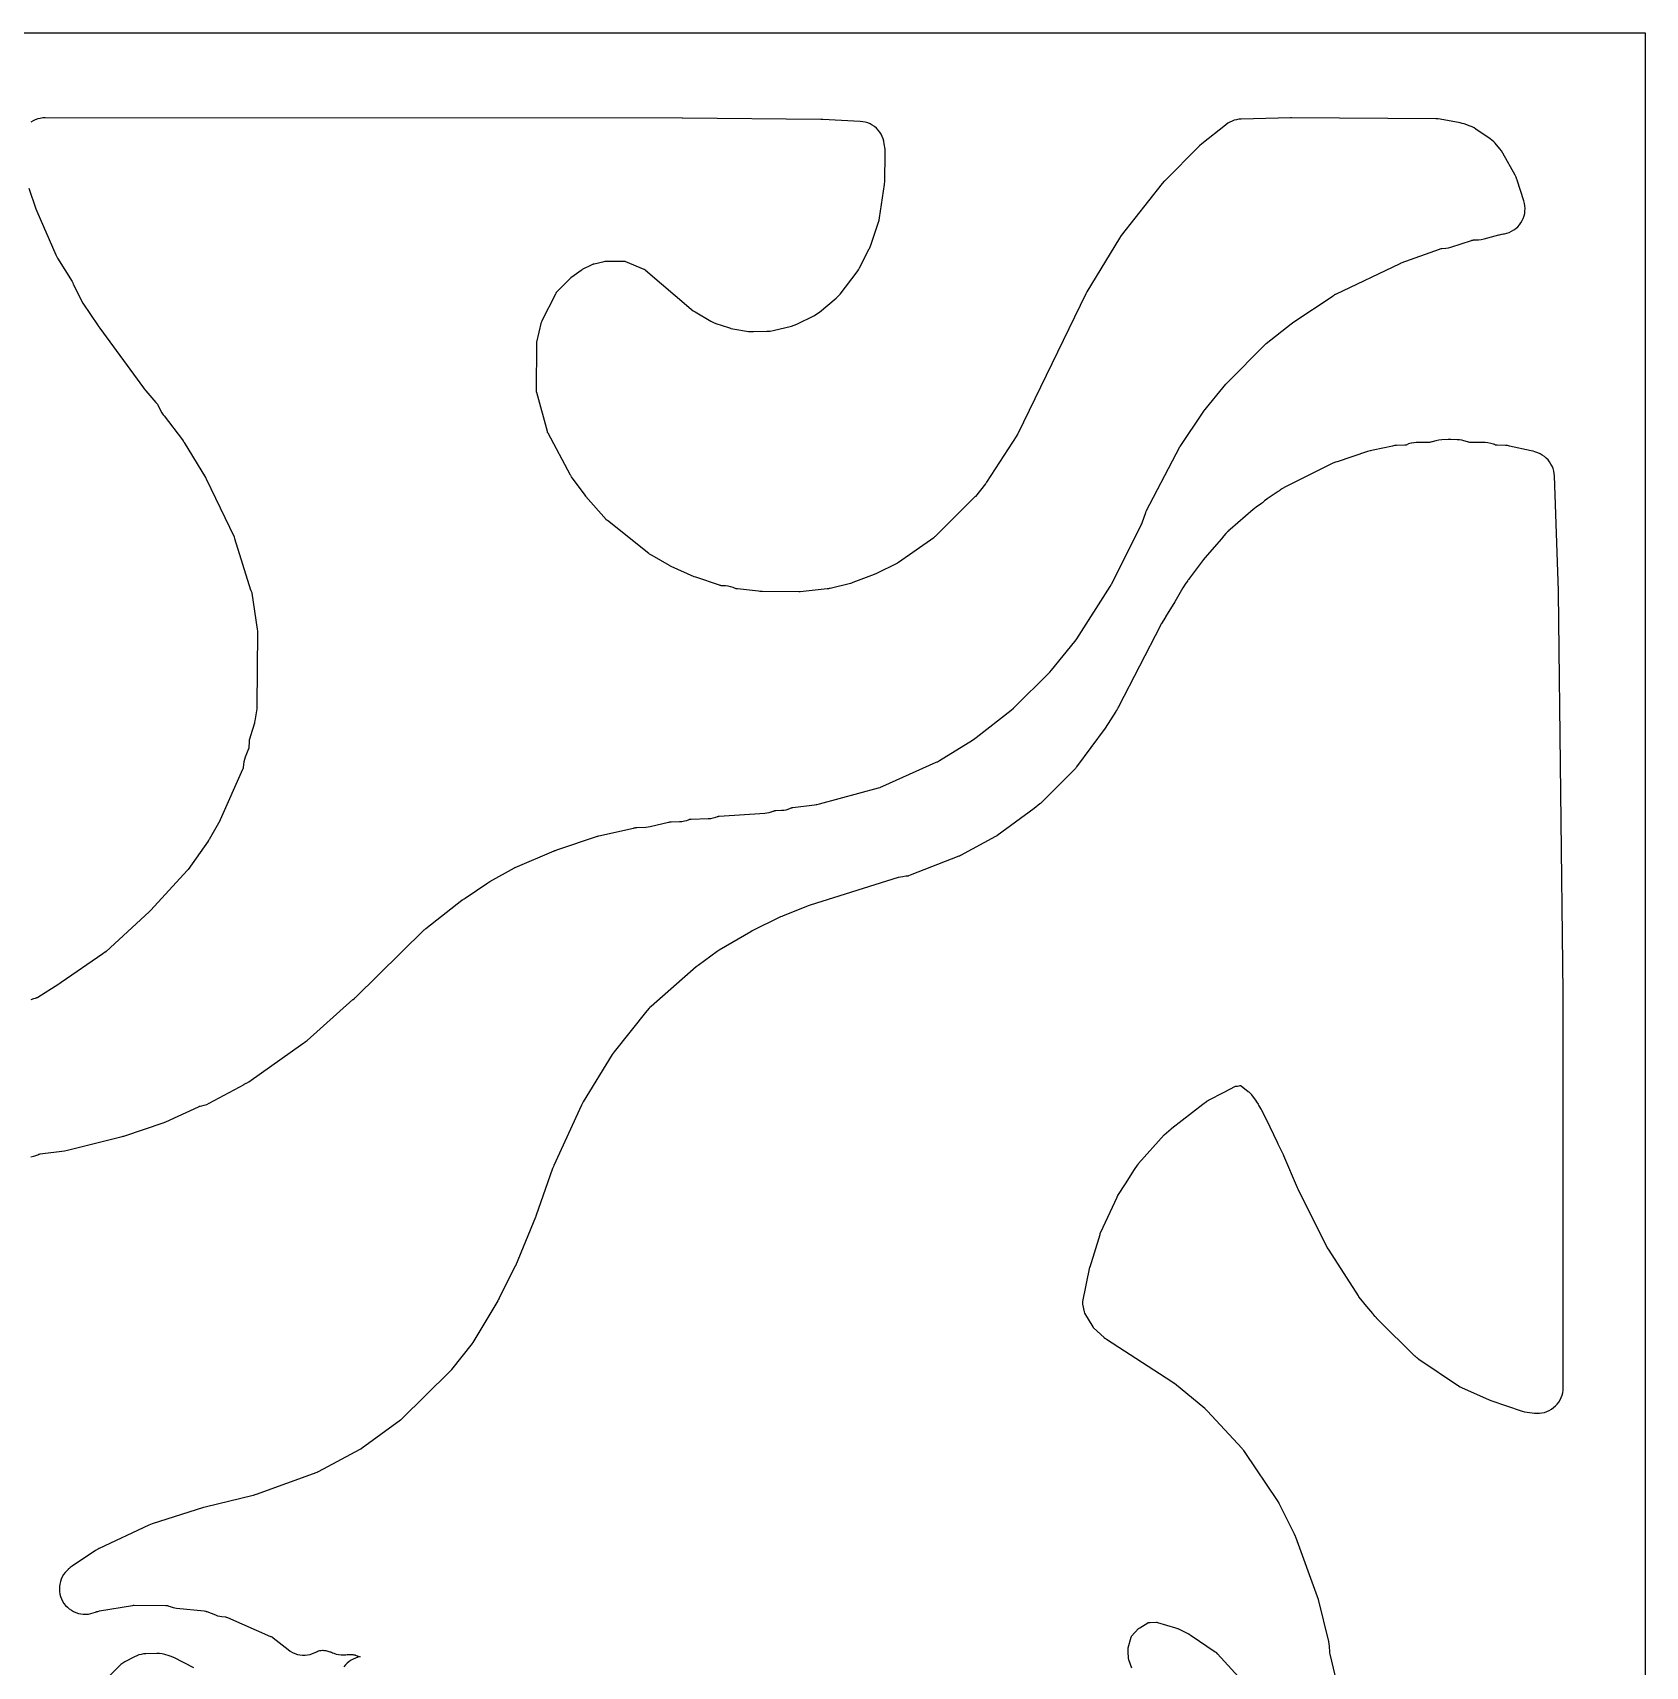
# Model space of a CAD drawing. Header units: millimetres. Extents: x 0 to 300, y 0 to 300.
# Drawn here: x 142.6 to 299.9, y 140.6 to 300 of the extents above; entities that cross this region are included whole.
import ezdxf

# ---------------------------------------------------------------- set-up
doc = ezdxf.new("R2010")
doc.units = ezdxf.units.MM
doc.layers.add('CUT', color=7, linetype='CONTINUOUS')

msp = doc.modelspace()

# ---------------------------------------------------------------- linework, layer by layer
at = {"layer": 'CUT'}
for points in [[(0, 0.05), (0, 299.95), (0, 299.98), (0, 299.99), (0.01, 300), (0.02, 300), (0.05, 300), (299.89, 300), (299.92, 300), (299.93, 300), (299.94, 300), (299.94, 299.99), (299.94, 299.98), (299.94, 299.95), (299.94, 0.05)], [(142.44, 190.33), (142.74, 190.39), (143.03, 190.49), (143.12, 190.53), (143.22, 190.57), (143.25, 190.58), (143.27, 190.58), (143.28, 190.59), (143.29, 190.59), (143.33, 190.6), (145.73, 190.91), (146.01, 190.96), (151.36, 192.3), (151.44, 192.33), (151.51, 192.35), (151.61, 192.38), (155.35, 193.63), (155.61, 193.73), (158.79, 195.2), (158.86, 195.23), (158.87, 195.24), (158.88, 195.25), (158.89, 195.25), (158.9, 195.25), (158.9, 195.26), (158.91, 195.26), (158.92, 195.26), (158.94, 195.26), (159.12, 195.3), (159.13, 195.3), (159.36, 195.36), (159.59, 195.44), (159.82, 195.55), (163.24, 197.39), (163.26, 197.4), (163.44, 197.5), (163.48, 197.52), (163.69, 197.65), (168.98, 201.39), (169.03, 201.42), (169.21, 201.54), (169.38, 201.68), (173.86, 205.66), (173.89, 205.68), (173.97, 205.75), (174, 205.78), (174.02, 205.8), (174.05, 205.82), (174.1, 205.87), (180.82, 212.47), (180.86, 212.51), (180.91, 212.55), (180.93, 212.57), (180.97, 212.6), (184.48, 215.35), (184.53, 215.38), (184.58, 215.41), (184.66, 215.46), (184.71, 215.49), (184.82, 215.56), (187.01, 217.04), (187.02, 217.05), (187.04, 217.06), (187.05, 217.07), (187.07, 217.09), (187.11, 217.11), (187.21, 217.17), (189.63, 218.52), (189.66, 218.54), (189.69, 218.55), (189.7, 218.56), (193.49, 220.17), (193.53, 220.19), (193.56, 220.2), (193.57, 220.2), (193.62, 220.22), (193.75, 220.26), (193.76, 220.27), (197.72, 221.59), (197.75, 221.6), (197.86, 221.63), (201.23, 222.4), (201.29, 222.41), (201.3, 222.41), (201.35, 222.42), (201.38, 222.43), (201.45, 222.44), (201.55, 222.44), (202.44, 222.49), (202.66, 222.52), (202.87, 222.56), (204.64, 222.97), (204.7, 222.98), (204.76, 222.99), (204.84, 223.01), (204.85, 223.01), (204.89, 223.01), (204.91, 223.01), (205.72, 223.03), (205.96, 223.05), (206.2, 223.09), (206.44, 223.15), (206.66, 223.24), (206.67, 223.24), (206.69, 223.25), (206.72, 223.26), (206.74, 223.27), (206.78, 223.28), (206.8, 223.28), (206.85, 223.28), (208.5, 223.32), (208.76, 223.34), (209.01, 223.39), (209.25, 223.46), (209.44, 223.53), (209.49, 223.54), (209.53, 223.55), (209.56, 223.56), (209.59, 223.56), (214.03, 223.85), (214.24, 223.87), (214.45, 223.91), (214.66, 223.97), (214.69, 223.98), (214.76, 224.01), (214.87, 224.05), (214.9, 224.06), (214.96, 224.08), (214.97, 224.09), (215, 224.09), (215, 224.1), (215.01, 224.1), (215.02, 224.1), (215.03, 224.1), (215.05, 224.1), (215.1, 224.11), (215.11, 224.11), (215.67, 224.13), (215.89, 224.15), (216.11, 224.19), (216.33, 224.25), (216.53, 224.33), (216.61, 224.37), (216.62, 224.37), (216.65, 224.38), (216.67, 224.38), (216.7, 224.39), (216.78, 224.39), (218.89, 224.67), (219.05, 224.69), (219.13, 224.7), (219.37, 224.75), (225.12, 226.32), (225.25, 226.36), (225.28, 226.37), (225.31, 226.38), (225.56, 226.47), (230.75, 228.81), (230.84, 228.85), (230.88, 228.87), (231.07, 228.98), (234.29, 230.97), (234.53, 231.14), (234.65, 231.24), (238.07, 233.9), (238.3, 234.1), (241.84, 237.62), (242.02, 237.81), (244.3, 240.6), (244.32, 240.63), (244.48, 240.85), (247.74, 245.98), (247.87, 246.2), (247.89, 246.24), (250.76, 251.99), (250.81, 252.09), (250.89, 252.29), (251.17, 253.09), (251.2, 253.18), (251.24, 253.31), (251.25, 253.33), (254.54, 259.58), (254.56, 259.63), (254.62, 259.72), (256.74, 262.89), (256.8, 262.98), (256.83, 263.02), (256.84, 263.02), (256.85, 263.04), (259.02, 265.72), (259.02, 265.73), (259.04, 265.75), (259.13, 265.85), (262.85, 269.58), (262.96, 269.67), (265.39, 271.6), (265.52, 271.69), (265.53, 271.7), (265.55, 271.72), (269.48, 274.34), (269.53, 274.37), (269.58, 274.4), (269.62, 274.43), (269.66, 274.46), (269.69, 274.48), (269.74, 274.5), (276.02, 277.49), (276.08, 277.52), (276.09, 277.52), (276.12, 277.53), (279.87, 278.88), (279.92, 278.9), (280.01, 278.93), (280.02, 278.93), (280.09, 278.93), (280.47, 278.97), (280.73, 279.01), (280.98, 279.08), (282.99, 279.73), (283.03, 279.75), (283.06, 279.76), (283.08, 279.76), (283.13, 279.77), (283.18, 279.78), (283.19, 279.78), (283.65, 279.79), (283.94, 279.82), (284.22, 279.88), (285.66, 280.26), (285.7, 280.27), (285.94, 280.33), (285.96, 280.33), (286.12, 280.36), (286.2, 280.37), (286.44, 280.43), (286.67, 280.51), (286.9, 280.62), (287.11, 280.75), (287.31, 280.9), (287.49, 281.06), (287.65, 281.25), (287.8, 281.45), (287.92, 281.66), (288.03, 281.88), (288.11, 282.12), (288.17, 282.36), (288.2, 282.6), (288.21, 282.85), (288.19, 283.1), (288.16, 283.34), (288.09, 283.58), (287.44, 285.62), (287.43, 285.65), (287.42, 285.68), (287.34, 285.9), (287.23, 286.1), (286.04, 288.24), (285.91, 288.47), (285.75, 288.67), (285.28, 289.21), (285.16, 289.34), (285.15, 289.35), (284.98, 289.5), (284.79, 289.64), (283.4, 290.59), (283.23, 290.7), (283.04, 290.8), (282.85, 290.88), (282.28, 291.09), (282.08, 291.15), (281.87, 291.2), (279.94, 291.55), (279.72, 291.58), (279.51, 291.59), (265.42, 291.7), (265.33, 291.7), (260.52, 291.57), (260.29, 291.55), (260.06, 291.51), (259.84, 291.45), (259.62, 291.38), (259.41, 291.28), (259.22, 291.16), (259.03, 291.02), (258.98, 290.99), (256.67, 289.15), (256.45, 288.96), (253.02, 285.52), (253.01, 285.51), (252.82, 285.29), (248.82, 280.21), (248.64, 279.95), (245.47, 274.71), (245.36, 274.51), (238.71, 260.86), (238.64, 260.74), (238.62, 260.71), (235.67, 256.14), (235.62, 256.07), (235.6, 256.03), (235.56, 255.98), (234.59, 254.76), (234.54, 254.7), (234.51, 254.67), (230.73, 250.91), (230.68, 250.86), (230.65, 250.83), (230.61, 250.8), (230.55, 250.73), (230.52, 250.71), (227.09, 248.3), (227.03, 248.27), (226.99, 248.25), (226.95, 248.23), (226.92, 248.21), (224.93, 247.22), (224.72, 247.13), (222.64, 246.34), (222.55, 246.31), (222.51, 246.3), (222.41, 246.27), (220.43, 245.78), (220.31, 245.76), (220.26, 245.75), (220.12, 245.73), (217.5, 245.46), (217.38, 245.46), (217.36, 245.46), (213.77, 245.47), (213.54, 245.49), (213.43, 245.5), (211.38, 245.73), (211.26, 245.75), (211.24, 245.75), (211.19, 245.76), (211.18, 245.76), (211.07, 245.81), (211.02, 245.83), (210.95, 245.86), (210.7, 245.94), (210.45, 245.99), (210.19, 246.02), (209.8, 246.04), (209.79, 246.04), (209.74, 246.05), (209.7, 246.06), (209.63, 246.08), (207.3, 246.86), (207.27, 246.87), (207.16, 246.91), (204.89, 247.92), (204.78, 247.97), (204.74, 248), (203.06, 248.98), (202.84, 249.09), (202.78, 249.13), (202.71, 249.17), (198.68, 252.39), (198.62, 252.44), (198.57, 252.48), (198.55, 252.51), (196.59, 254.76), (196.58, 254.77), (196.52, 254.86), (196.5, 254.89), (195.18, 256.68), (195.11, 256.8), (195.09, 256.83), (192.9, 260.93), (192.87, 260.97), (192.85, 261), (192.85, 261.01), (192.83, 261.07), (192.83, 261.08), (191.8, 264.89), (191.78, 264.94), (191.78, 264.95), (191.78, 264.99), (191.78, 265.05), (191.79, 269.6), (191.79, 269.64), (191.79, 269.65), (191.8, 269.7), (191.81, 269.79), (192.27, 271.76), (192.28, 271.81), (192.31, 271.89), (192.33, 271.93), (193.66, 274.51), (193.7, 274.6), (193.73, 274.68), (193.74, 274.69), (193.75, 274.7), (193.75, 274.71), (193.78, 274.74), (195.14, 276.12), (195.14, 276.13), (195.15, 276.13), (195.16, 276.14), (195.22, 276.18), (196.13, 276.82), (196.24, 276.9), (196.26, 276.92), (197.2, 277.38), (197.26, 277.42), (197.28, 277.43), (197.29, 277.43), (197.32, 277.44), (197.39, 277.46), (197.4, 277.46), (198.37, 277.68), (198.48, 277.71), (198.5, 277.72), (198.51, 277.72), (198.52, 277.72), (198.54, 277.72), (198.62, 277.72), (200.31, 277.71), (200.35, 277.71), (200.37, 277.71), (200.39, 277.7), (200.44, 277.68), (202.23, 276.93), (202.24, 276.92), (202.27, 276.91), (202.29, 276.9), (202.37, 276.86), (202.4, 276.85), (202.41, 276.84), (206.87, 273.01), (207.05, 272.87), (207.24, 272.75), (208.79, 271.85), (209.02, 271.73), (209.25, 271.64), (210.5, 271.22), (210.69, 271.16), (210.73, 271.15), (210.93, 271.11), (212.45, 270.86), (212.69, 270.84), (212.93, 270.83), (214.24, 270.87), (214.27, 270.87), (214.31, 270.87), (214.57, 270.89), (214.86, 270.94), (216.63, 271.37), (216.9, 271.45), (217.16, 271.56), (218.88, 272.42), (219.13, 272.57), (219.36, 272.74), (221, 274.1), (221.2, 274.29), (221.39, 274.5), (223.04, 276.66), (223.17, 276.85), (223.28, 277.05), (224.22, 278.9), (224.23, 278.91), (224.24, 278.93), (224.37, 279.26), (225.12, 281.5), (225.18, 281.71), (225.22, 281.92), (225.71, 285.18), (225.74, 285.5), (225.79, 288.22), (225.79, 288.27), (225.79, 288.3), (225.77, 288.62), (225.7, 289.16), (225.66, 289.41), (225.59, 289.64), (225.5, 289.87), (225.38, 290.1), (225.25, 290.3), (225.09, 290.5), (224.92, 290.67), (224.73, 290.83), (224.52, 290.97), (224.31, 291.09), (224.08, 291.19), (223.84, 291.26), (223.6, 291.31), (223.35, 291.34), (219.69, 291.53), (219.56, 291.53), (219.49, 291.53), (206.01, 291.65), (205.99, 291.65), (143.83, 291.69), (143.59, 291.68), (143.34, 291.64), (143.11, 291.58), (142.87, 291.5), (142.65, 291.4), (142.44, 291.27)], [(142.25, 284.84), (142.93, 282.8), (143.01, 282.59), (144.88, 278.33), (145.04, 278.01), (146.46, 275.73), (146.49, 275.67), (146.52, 275.59), (146.55, 275.53), (146.58, 275.47), (146.58, 275.46), (146.6, 275.43), (147.35, 273.91), (147.52, 273.62), (149.01, 271.41), (149.04, 271.36), (149.05, 271.34), (149.07, 271.31), (149.16, 271.18), (153.42, 265.35), (153.49, 265.24), (153.65, 265.04), (154.64, 263.93), (154.66, 263.91), (154.71, 263.86), (154.73, 263.83), (154.74, 263.82), (154.75, 263.8), (154.78, 263.76), (155.09, 263.15), (155.09, 263.13), (155.23, 262.9), (155.36, 262.72), (155.38, 262.68), (155.45, 262.61), (157.22, 260.27), (157.33, 260.1), (157.36, 260.06), (157.4, 260.01), (159.49, 256.59), (159.51, 256.56), (159.52, 256.55), (159.55, 256.48), (162.26, 250.82), (162.27, 250.8), (162.27, 250.78), (162.31, 250.64), (163.88, 245.64), (163.9, 245.6), (163.91, 245.57), (163.93, 245.5), (163.98, 245.38), (163.99, 245.35), (163.99, 245.34), (163.99, 245.3), (164.52, 241.8), (164.53, 241.76), (164.55, 241.63), (164.55, 241.62), (164.55, 241.6), (164.55, 241.51), (164.49, 234.3), (164.48, 234.16), (164.48, 234.12), (164.47, 234.07), (164.47, 234.04), (164.28, 232.85), (164.27, 232.73), (164.26, 232.68), (164.26, 232.66), (164.25, 232.63), (163.85, 231.39), (163.79, 231.18), (163.75, 230.96), (163.73, 230.75), (163.71, 230.32), (163.71, 230.24), (163.71, 230.23), (163.7, 230.17), (163.69, 230.15), (163.68, 230.12), (163.35, 229.31), (163.27, 229.08), (163.22, 228.85), (163.18, 228.61), (163.15, 228.3), (163.14, 228.23), (163.14, 228.21), (163.13, 228.18), (163.1, 228.12), (160.91, 223.2), (160.9, 223.17), (160.88, 223.14), (160.87, 223.11), (159.82, 221.27), (159.81, 221.25), (159.79, 221.22), (159.76, 221.17), (159.74, 221.15), (159.72, 221.11), (157.77, 218.36), (157.72, 218.3), (157.71, 218.28), (157.68, 218.25), (154.13, 214.38), (154.02, 214.27), (153.97, 214.23), (149.77, 210.36), (149.65, 210.27), (149.63, 210.25), (149.46, 210.13), (145.39, 207.32), (145.26, 207.23), (145.21, 207.19), (145.17, 207.16), (143.11, 205.87), (143.06, 205.84), (143.04, 205.83), (143.02, 205.82), (143.01, 205.82), (142.99, 205.82), (142.98, 205.81), (142.92, 205.79), (142.86, 205.78), (142.72, 205.74), (142.69, 205.73), (142.45, 205.64)], [(269.96, 138.5), (269.19, 141.81), (269.16, 141.94), (269.15, 142.04), (269.13, 142.55), (269.1, 142.8), (269.06, 143.03), (268.04, 147.14), (267.96, 147.4), (265.83, 153.22), (265.81, 153.27), (265.72, 153.49), (264.22, 156.5), (264.21, 156.52), (264.05, 156.79), (260.91, 161.48), (260.76, 161.68), (260.65, 161.8), (260.6, 161.86), (260.58, 161.88), (257.23, 165.51), (256.98, 165.75), (254, 168.2), (253.97, 168.22), (253.76, 168.38), (247.36, 172.51), (247.3, 172.56), (247.26, 172.58), (247.24, 172.6), (247.22, 172.61), (247.16, 172.66), (247.14, 172.68), (246.12, 173.64), (246.11, 173.65), (246.1, 173.66), (246.07, 173.72), (245.25, 175.08), (245.23, 175.2), (245.23, 175.21), (245.08, 175.94), (245.07, 176.2), (245.76, 179.57), (245.76, 179.58), (245.77, 179.59), (245.77, 179.6), (246.74, 182.75), (246.75, 182.78), (246.76, 182.82), (246.76, 182.83), (246.77, 182.86), (246.78, 182.89), (246.8, 182.94), (246.81, 182.96), (248.4, 186.39), (248.43, 186.45), (248.44, 186.47), (248.45, 186.49), (248.48, 186.53), (248.49, 186.54), (249.22, 187.68), (249.79, 188.57), (249.89, 188.72), (250.12, 189.09), (250.39, 189.51), (250.42, 189.55), (250.43, 189.56), (250.44, 189.58), (250.45, 189.59), (250.45, 189.6), (250.46, 189.61), (250.49, 189.65), (250.5, 189.66), (250.51, 189.67), (253, 192.46), (253.67, 193.04), (253.68, 193.05), (253.69, 193.06), (253.75, 193.11), (256.76, 195.46), (256.77, 195.46), (256.78, 195.47), (257.14, 195.73), (257.18, 195.77), (257.2, 195.78), (257.23, 195.79), (257.33, 195.85), (258.85, 196.63), (259.97, 197.2), (259.99, 197.21), (260, 197.22), (260.01, 197.22), (260.03, 197.23), (260.04, 197.23), (260.05, 197.23), (260.17, 197.23), (260.33, 197.25), (260.43, 197.27), (260.44, 197.27), (260.45, 197.27), (260.46, 197.27), (260.47, 197.26), (260.48, 197.26), (260.49, 197.25), (260.5, 197.25), (260.52, 197.24), (261.2, 196.7), (261.26, 196.66), (261.3, 196.62), (261.31, 196.61), (261.33, 196.59), (261.52, 196.39), (261.52, 196.38), (261.53, 196.37), (261.97, 195.75), (261.98, 195.74), (261.99, 195.73), (262.01, 195.7), (262.16, 195.45), (262.2, 195.39), (262.24, 195.31), (262.47, 194.93), (262.94, 193.99), (264.01, 191.76), (264.09, 191.6), (264.1, 191.58), (264.6, 190.54), (264.62, 190.5), (264.63, 190.48), (264.64, 190.44), (265.97, 187.33), (266.03, 187.19), (268.91, 181.45), (268.91, 181.44), (269.05, 181.2), (271.92, 176.75), (271.95, 176.72), (271.95, 176.71), (271.97, 176.67), (272.15, 176.44), (272.75, 175.73), (273.32, 175.02), (273.38, 174.96), (273.38, 174.95), (273.49, 174.82), (273.51, 174.8), (273.52, 174.79), (273.55, 174.76), (273.68, 174.63), (273.69, 174.62), (273.83, 174.46), (273.9, 174.39), (273.91, 174.38), (277.42, 170.92), (277.44, 170.91), (277.45, 170.9), (277.46, 170.89), (277.6, 170.76), (277.63, 170.74), (277.64, 170.73), (277.79, 170.62), (277.82, 170.6), (277.84, 170.58), (281.71, 167.99), (281.89, 167.88), (282.07, 167.79), (284.64, 166.63), (284.87, 166.54), (287.91, 165.52), (288.15, 165.45), (288.4, 165.41), (289.12, 165.32), (289.37, 165.3), (289.62, 165.31), (289.86, 165.34), (290.11, 165.39), (290.34, 165.47), (290.57, 165.58), (290.79, 165.7), (290.99, 165.85), (291.18, 166.01), (291.35, 166.19), (291.5, 166.39), (291.63, 166.61), (291.73, 166.83), (291.82, 167.06), (291.88, 167.31), (291.92, 167.55), (291.93, 167.8), (291.91, 206.32), (291.91, 206.35), (291.48, 245.37), (291.48, 245.45), (291.48, 245.54), (291.07, 256.75), (291.05, 256.99), (291, 257.23), (290.94, 257.47), (290.85, 257.7), (290.73, 257.91), (290.6, 258.12), (290.45, 258.31), (290.28, 258.48), (290.09, 258.64), (289.89, 258.78), (289.68, 258.9), (289.46, 259), (289.17, 259.11), (288.99, 259.17), (288.81, 259.21), (286.7, 259.67), (286.5, 259.71), (286.29, 259.73), (285.47, 259.77), (285.35, 259.77), (285.34, 259.77), (285.32, 259.77), (285.22, 259.81), (285.14, 259.84), (284.87, 259.93), (284.59, 259.98), (284.31, 260), (282.82, 260.03), (282.73, 260.04), (282.69, 260.04), (282.68, 260.04), (282.6, 260.07), (282.24, 260.17), (282.03, 260.23), (281.82, 260.26), (281.6, 260.28), (280.96, 260.3), (280.95, 260.3), (280.73, 260.3), (280.72, 260.3), (280.09, 260.28), (279.79, 260.25), (279.49, 260.19), (279.14, 260.09), (279.1, 260.08), (279, 260.04), (278.99, 260.04), (278.88, 260.03), (278.87, 260.03), (277.62, 260), (277.6, 260), (277.38, 259.98), (277.35, 259.98), (277.13, 259.94), (277.1, 259.94), (276.85, 259.87), (276.61, 259.77), (276.6, 259.77), (276.59, 259.77), (276.53, 259.77), (276.47, 259.77), (275.67, 259.73), (275.46, 259.71), (275.26, 259.67), (273.38, 259.26), (273.25, 259.24), (273.13, 259.21), (273.11, 259.21), (272.85, 259.14), (269.89, 258.14), (269.84, 258.13), (269.71, 258.08), (269.61, 258.05), (269.39, 257.96), (264.72, 255.62), (264.66, 255.58), (264.49, 255.48), (264.45, 255.46), (264.34, 255.39), (264.33, 255.38), (264.32, 255.37), (264.25, 255.32), (264.18, 255.27), (264.11, 255.22), (263.05, 254.52), (263.02, 254.5), (262.8, 254.33), (262.58, 254.14), (262.57, 254.13), (262.55, 254.11), (262.52, 254.09), (262.49, 254.07), (261.98, 253.71), (261.93, 253.67), (261.85, 253.61), (261.81, 253.58), (261.67, 253.47), (259.44, 251.54), (259.31, 251.42), (259.3, 251.41), (259.19, 251.29), (259.16, 251.26), (259.01, 251.12), (258.83, 250.9), (258.6, 250.62), (256.97, 248.76), (256.85, 248.61), (255.47, 246.77), (255.41, 246.69), (255.38, 246.65), (255.36, 246.63), (255.34, 246.61), (255.3, 246.56), (255.3, 246.55), (255.28, 246.53), (255.26, 246.5), (255.13, 246.31), (255.13, 246.3), (255.11, 246.28), (254.83, 245.82), (254.03, 244.48), (253.13, 242.99), (253.12, 242.98), (252.75, 242.37), (252.72, 242.32), (252.71, 242.3), (252.68, 242.25), (252.65, 242.19), (252.63, 242.16), (252.63, 242.15), (248.56, 234.24), (248.54, 234.21), (248.53, 234.2), (248.52, 234.18), (248.49, 234.11), (248.45, 234.03), (248.43, 234), (248.43, 233.99), (248.42, 233.98), (248.42, 233.97), (248.4, 233.95), (248.39, 233.93), (248.37, 233.91), (248.35, 233.88), (248.3, 233.8), (248.29, 233.79), (248.28, 233.77), (247.26, 232.13), (244.46, 228.36), (244.43, 228.32), (244.42, 228.31), (244.39, 228.28), (244.39, 228.27), (244.38, 228.26), (244.34, 228.22), (240.92, 224.8), (240.91, 224.79), (240.89, 224.78), (240.87, 224.76), (240.33, 224.3), (236.67, 221.64), (236.66, 221.63), (236.64, 221.62), (236.56, 221.57), (233.14, 219.72), (233.02, 219.67), (232.97, 219.65), (228.21, 217.79), (228.06, 217.73), (228.03, 217.71), (228, 217.7), (227.98, 217.7), (227.81, 217.69), (227.49, 217.65), (227.27, 217.61), (227.06, 217.56), (218.46, 214.88), (218.27, 214.81), (215.76, 213.81), (215.7, 213.78), (215.57, 213.73), (215.49, 213.69), (212.81, 212.36), (212.66, 212.28), (209.59, 210.48), (209.38, 210.34), (207.53, 209), (207.35, 208.86), (202.94, 205), (202.82, 204.89), (202.79, 204.86), (202.76, 204.82), (202.75, 204.81), (202.57, 204.6), (202.56, 204.59), (202.53, 204.55), (199.34, 200.55), (199.16, 200.3), (196.32, 195.68), (196.22, 195.49), (196.16, 195.36), (196.15, 195.36), (193.47, 189.47), (193.46, 189.45), (193.43, 189.39), (193.34, 189.17), (191.7, 184.53), (191.69, 184.51), (191.66, 184.43), (189.71, 179.69), (189.7, 179.68), (189.69, 179.65), (188.14, 176.55), (188.11, 176.49), (188.1, 176.48), (188.04, 176.38), (187.99, 176.26), (185.55, 172.2), (185.55, 172.19), (185.53, 172.17), (185.52, 172.15), (185.49, 172.12), (183.49, 169.58), (183.46, 169.55), (183.43, 169.51), (183.34, 169.42), (178.58, 164.68), (178.54, 164.64), (178.5, 164.62), (174.65, 161.82), (174.62, 161.8), (174.6, 161.79), (174.54, 161.76), (170.47, 159.58), (170.44, 159.57), (170.42, 159.55), (170.39, 159.54), (170.34, 159.52), (164.43, 157.38), (164.37, 157.36), (164.12, 157.28), (159.43, 156.14), (159.27, 156.09), (154.26, 154.51), (153.94, 154.39), (149.1, 152.11), (149.05, 152.09), (149.03, 152.08), (148.76, 151.92), (146.47, 150.39), (146.27, 150.24), (146.24, 150.21), (146.18, 150.16), (146.12, 150.11), (146.09, 150.08), (146.07, 150.06), (145.94, 149.94), (145.77, 149.76), (145.63, 149.56), (145.5, 149.34), (145.4, 149.12), (145.32, 148.88), (145.26, 148.64), (145.23, 148.4), (145.22, 148.15), (145.24, 147.9), (145.28, 147.66), (145.34, 147.42), (145.43, 147.19), (145.54, 146.96), (145.67, 146.75), (145.83, 146.56), (146, 146.38), (146.18, 146.22), (146.39, 146.08), (146.6, 145.95), (146.83, 145.85), (147.07, 145.78), (147.31, 145.72), (147.55, 145.7), (147.8, 145.69), (148.05, 145.71), (148.29, 145.76), (148.53, 145.83), (148.75, 145.91), (148.8, 145.92), (148.83, 145.93), (148.88, 145.95), (148.97, 145.97), (149.06, 146), (149.13, 146.02), (152.34, 146.55), (152.35, 146.55), (152.45, 146.57), (152.5, 146.57), (155.61, 146.56), (155.66, 146.56), (155.67, 146.56), (155.69, 146.56), (155.73, 146.55), (155.77, 146.54), (155.78, 146.53), (155.82, 146.52), (155.91, 146.49), (156.04, 146.44), (156.33, 146.35), (156.63, 146.3), (159.36, 146.02), (159.47, 146), (159.5, 145.99), (159.52, 145.98), (159.54, 145.97), (159.62, 145.95), (160.44, 145.63), (160.65, 145.55), (160.86, 145.5), (161.08, 145.47), (161.42, 145.43), (161.5, 145.41), (161.52, 145.4), (161.61, 145.37), (165.83, 143.53), (165.87, 143.52), (165.96, 143.48), (165.97, 143.48), (165.98, 143.47), (166.02, 143.43), (166.05, 143.41), (166.07, 143.39), (167.53, 142.24), (167.74, 142.09), (167.96, 141.96), (168.19, 141.86), (168.44, 141.78), (168.68, 141.73), (168.94, 141.7), (169.19, 141.7), (169.44, 141.73), (169.69, 141.78), (169.93, 141.85), (170.17, 141.95), (170.39, 142.07), (170.41, 142.08), (170.42, 142.09), (170.43, 142.09), (170.44, 142.1), (170.5, 142.12), (170.52, 142.12), (170.63, 142.16), (170.65, 142.16), (170.75, 142.17), (170.77, 142.17), (170.88, 142.18), (170.99, 142.17), (170.99, 142.18), (171.1, 142.16), (171.15, 142.15), (171.23, 142.14), (171.6, 142.04), (171.68, 142.01), (171.76, 141.98), (171.87, 141.94), (171.98, 141.89), (172.22, 141.81), (172.45, 141.76), (172.7, 141.73), (172.94, 141.72), (173.18, 141.74), (173.28, 141.76), (173.34, 141.77), (173.37, 141.77), (173.4, 141.77), (173.78, 141.75), (173.82, 141.75), (173.84, 141.75), (173.91, 141.74), (173.99, 141.73), (174.03, 141.73), (174.06, 141.72), (174.08, 141.72), (174.09, 141.71), (174.27, 141.64), (174.37, 141.61), (174.38, 141.61), (174.58, 141.54), (174.35, 141.49), (174.12, 141.42), (173.89, 141.32), (173.68, 141.21), (173.48, 141.07), (173.3, 140.92), (173.13, 140.75), (172.97, 140.56)], [(249.86, 140.44), (249.56, 141.25), (249.55, 141.27), (249.54, 141.29), (249.53, 141.34), (249.53, 141.35), (249.53, 141.38), (249.52, 141.45), (249.52, 141.51), (249.51, 141.61), (249.51, 141.64), (249.5, 141.8), (249.48, 142.21), (249.48, 142.29), (249.48, 142.3), (249.48, 142.39), (249.48, 142.4), (249.79, 143.46), (249.81, 143.52), (249.82, 143.53), (249.82, 143.54), (250.51, 144.29), (250.53, 144.31), (250.54, 144.32), (250.55, 144.33), (250.61, 144.36), (251.42, 144.85), (251.44, 144.87), (251.45, 144.87), (251.46, 144.87), (251.47, 144.87), (251.48, 144.87), (251.51, 144.87), (251.64, 144.88), (252.26, 144.92), (252.28, 144.92), (252.34, 144.9), (254.12, 144.35), (254.29, 144.31), (254.3, 144.31), (254.32, 144.3), (255.38, 143.78), (255.39, 143.77), (255.43, 143.75), (255.52, 143.69), (255.58, 143.65), (255.63, 143.62), (257.98, 142.04), (258.03, 142), (258.04, 141.99), (258.04, 141.98), (258.07, 141.96), (258.18, 141.83), (258.19, 141.82), (260.92, 138.84)], [(158.33, 140.47), (156.37, 141.46), (156.36, 141.47), (156.34, 141.48), (156.14, 141.56), (155.94, 141.63), (155.51, 141.76), (155.25, 141.83), (154.99, 141.86), (154.72, 141.87), (153.66, 141.84), (153.43, 141.82), (153.2, 141.78), (152.97, 141.72), (152.76, 141.64), (152.55, 141.54), (151.62, 141.04), (151.41, 140.92), (151.22, 140.78), (151.05, 140.62), (149.75, 139.34)]]:
    msp.add_lwpolyline(points, dxfattribs=at)

doc.saveas('drawing.dxf')
